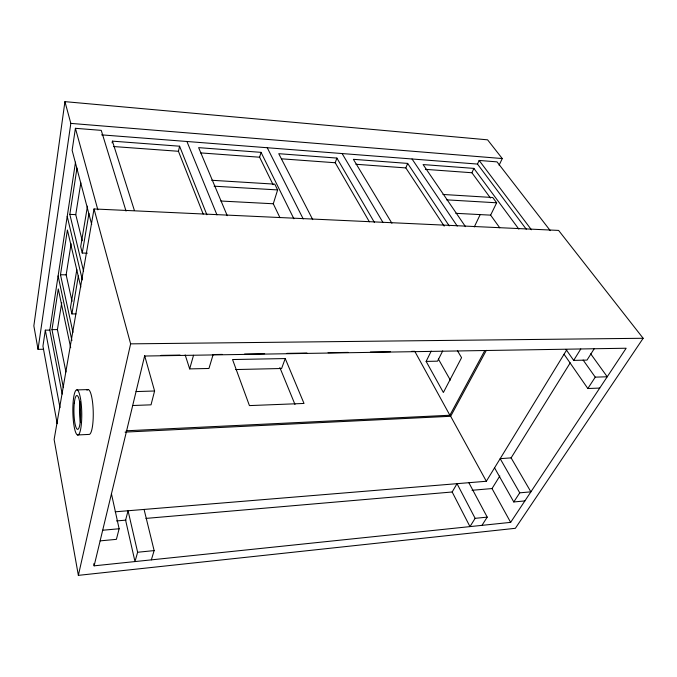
<?xml version="1.0" encoding="UTF-8"?>
<svg xmlns="http://www.w3.org/2000/svg" width="677" height="677" viewBox="0 0 677 677"><rect width="100%" height="100%" fill="white"/><g stroke="black" fill="none" stroke-linecap="round" stroke-linejoin="round"><path stroke-width="1.02" d="M499.101 165.23L502.266 158.553L487.592 139.834L64.933 101.643L33.85 325.882L38.03 349.332L43.311 349.264M38.03 349.332L70.831 123.392L64.933 101.643M62.208 394.082L49.819 330.131L45.325 330.156L42.939 346.133L57.206 423.7M126.04 211.097L101.254 130.365L75.409 128.308L72.134 150.328L91.7 224.502M49.819 330.131L75.511 162.158M63.359 387.633L51.985 329.623L58.281 288.944L70.687 347.733M72.955 332.365L60.481 274.735L67.404 230.019L80.825 287.107M83.584 271.215L69.824 214.372L76.992 168.065M65.948 371.961L57.418 329.597L61.734 302.543M72.05 301.383L66.151 274.845L71.11 243.72M82.247 240.75L75.748 214.626L80.825 182.824M76.839 269.632L70.493 307.493L71.906 313.916L76.044 313.925M87.485 206.138L80.69 246.682L82.247 253.029L87.341 253.164M71.906 313.916L78.346 276.004M82.247 253.029L88.966 213.441M94.035 208.956L54.126 439.508L78.363 575.357L515.366 528.305L643.15 338.28L558.601 230.417L94.035 208.956L130.627 343.857L78.363 575.357M112.12 142.889L112.424 141.146L179.6 146.207L206.866 214.744M203.176 214.076L178.44 151.284L179.6 146.207M94.12 565.837L144.599 356.034L626.157 348.232L510.644 522.365L94.12 565.837L93.722 563.78M111.434 493.736L119.127 528.762L116.402 539.349L100.128 540.872M144.607 355.543L154.593 390.993L151.03 404.829L132.692 405.515M137.626 552.254L134.985 561.572L125.6 520.156L128.063 510.746L137.626 552.254L154.136 550.596L144.074 509.434M213.035 354.926L208.956 368.474L189.67 368.897L193.546 355.239M273.085 184.703L259.621 157.216L261.043 152.35L198.632 147.645L227.244 215.684M151.343 559.871L154.136 550.596M279.956 217.681L273.288 203.769L277.621 189.915L274.777 184.144L211.647 180.268M369.371 221.811L335.233 162.751L336.875 158.071L278.746 153.687L312.732 219.627M285.237 358.565L304.015 403.45L249.432 405.599L232.541 359.538L285.237 358.565L281.598 368.5L235.571 369.557M444.188 226.101L405.836 167.913L407.656 163.402L353.386 159.315L391.907 223.258M490.461 198.022L471.903 172.745L473.883 168.395L423.091 164.57L465.48 226.66M526.274 229.224L477.488 164.071L479.147 160.449L497.028 161.871L550.274 230.637M474.272 226.956L480.171 214.617M499.744 227.794L490.63 215.142L496.647 202.795L492.754 197.515L442.944 194.46M457.381 350.593L461.57 357.676L443.376 392.491L426.138 361.408L431.224 351.084M442.707 350.906L437.545 361.163L426.138 361.408M126.218 430.792L449.875 415.246L484.842 350.483M115.192 511.812L486.34 481.262L450.662 416.287L486.348 350.339M486.34 481.262L566.784 349.789M472.038 490.283L492.027 488.557L499.846 475.982M511.025 458.024L570.246 362.821M475.136 518.337L469.973 526.613L452.168 491.993L457.026 483.674L475.136 518.337L487.212 517.126L468.856 482.701M565.955 349.357L573.673 360.384L580.79 348.968M481.982 525.36L487.212 517.126M594.22 348.748L587.01 360.088L573.673 360.384M494.565 467.824L513.784 501.962L519.741 492.839L530.895 491.841L511.11 457.88L500.168 458.659L519.741 492.839M564.059 354.257L587.839 388.522L595.252 377.148L607.227 376.776L590.683 353.817M513.784 501.962L524.87 500.921M102.684 530.235L119.127 528.762M116.486 520.943L125.956 520.131M145.944 518.404L452.05 492.001M125.059 432.104L450.662 416.287M77.525 434.972A22.553 4.434 88.7 0 0 81.054 402.324A22.553 4.434 88.7 0 0 73.328 400.09A22.553 4.434 88.7 0 0 77.525 434.972L88.814 434.422A22.451 4.654 88.7 0 0 93.172 409.898A22.451 4.654 88.7 0 0 86.978 390.257M587.839 388.522L599.729 388.073M136.052 391.577L154.593 390.993M76.89 389.918L88.162 389.58M161.041 355.391L180.065 355.078M212.84 354.553L222.361 354.401M244.558 354.046L264.648 353.724M286.853 353.369L306.935 353.047M328.083 352.709L348.173 352.387M370.37 352.032L390.46 351.71M411.608 351.371L414.781 351.321L449.875 415.246M130.627 343.857L643.15 338.28M51.985 329.623L57.418 329.597M60.481 274.735L66.151 274.845M69.824 214.372L75.748 214.626M220.863 201.027L273.288 203.769M455.782 213.323L490.63 215.142M214.11 186.183L277.621 189.915M446.625 199.85L496.647 202.795M113.584 146.537L178.44 151.284M200.578 152.9L259.621 157.216M281.488 158.816L335.233 162.751M355.865 164.257L405.836 167.913M425.368 169.343L471.903 172.745M101.567 134.858L477.488 164.071M70.831 123.392L502.266 158.553M479.147 160.449L531.428 229.774M473.883 168.395L518.844 229.105M583.125 360.037L595.252 377.148M412.031 158.985L457.237 226.059M407.656 163.402L449.215 225.89M342.113 153.552L383.038 222.572M336.875 158.071L374.432 222.462M438.366 359.038L450.315 380.085M492.027 488.557L510.644 522.365M267.254 147.73L303.203 218.925M261.043 152.35L293.877 218.764M279.846 367.518L294.977 404.448M186.928 141.493L216.962 214.88M185.176 354.926L189.67 368.897M112.424 141.146L134.385 210.429M75.409 128.308L97.852 209.811M67.218 216.403L82.357 279.914M58.104 275.945L71.914 340.539M45.325 330.156L59.991 407.664M80.445 422.566A16.874 3.41 88.7 0 1 80.064 401.419M74.292 403.043A16.917 3.326 88.7 0 0 77.398 429.32A16.917 3.326 88.7 0 0 80.089 404.981A16.917 3.326 88.7 0 0 74.292 403.043"/></g></svg>
